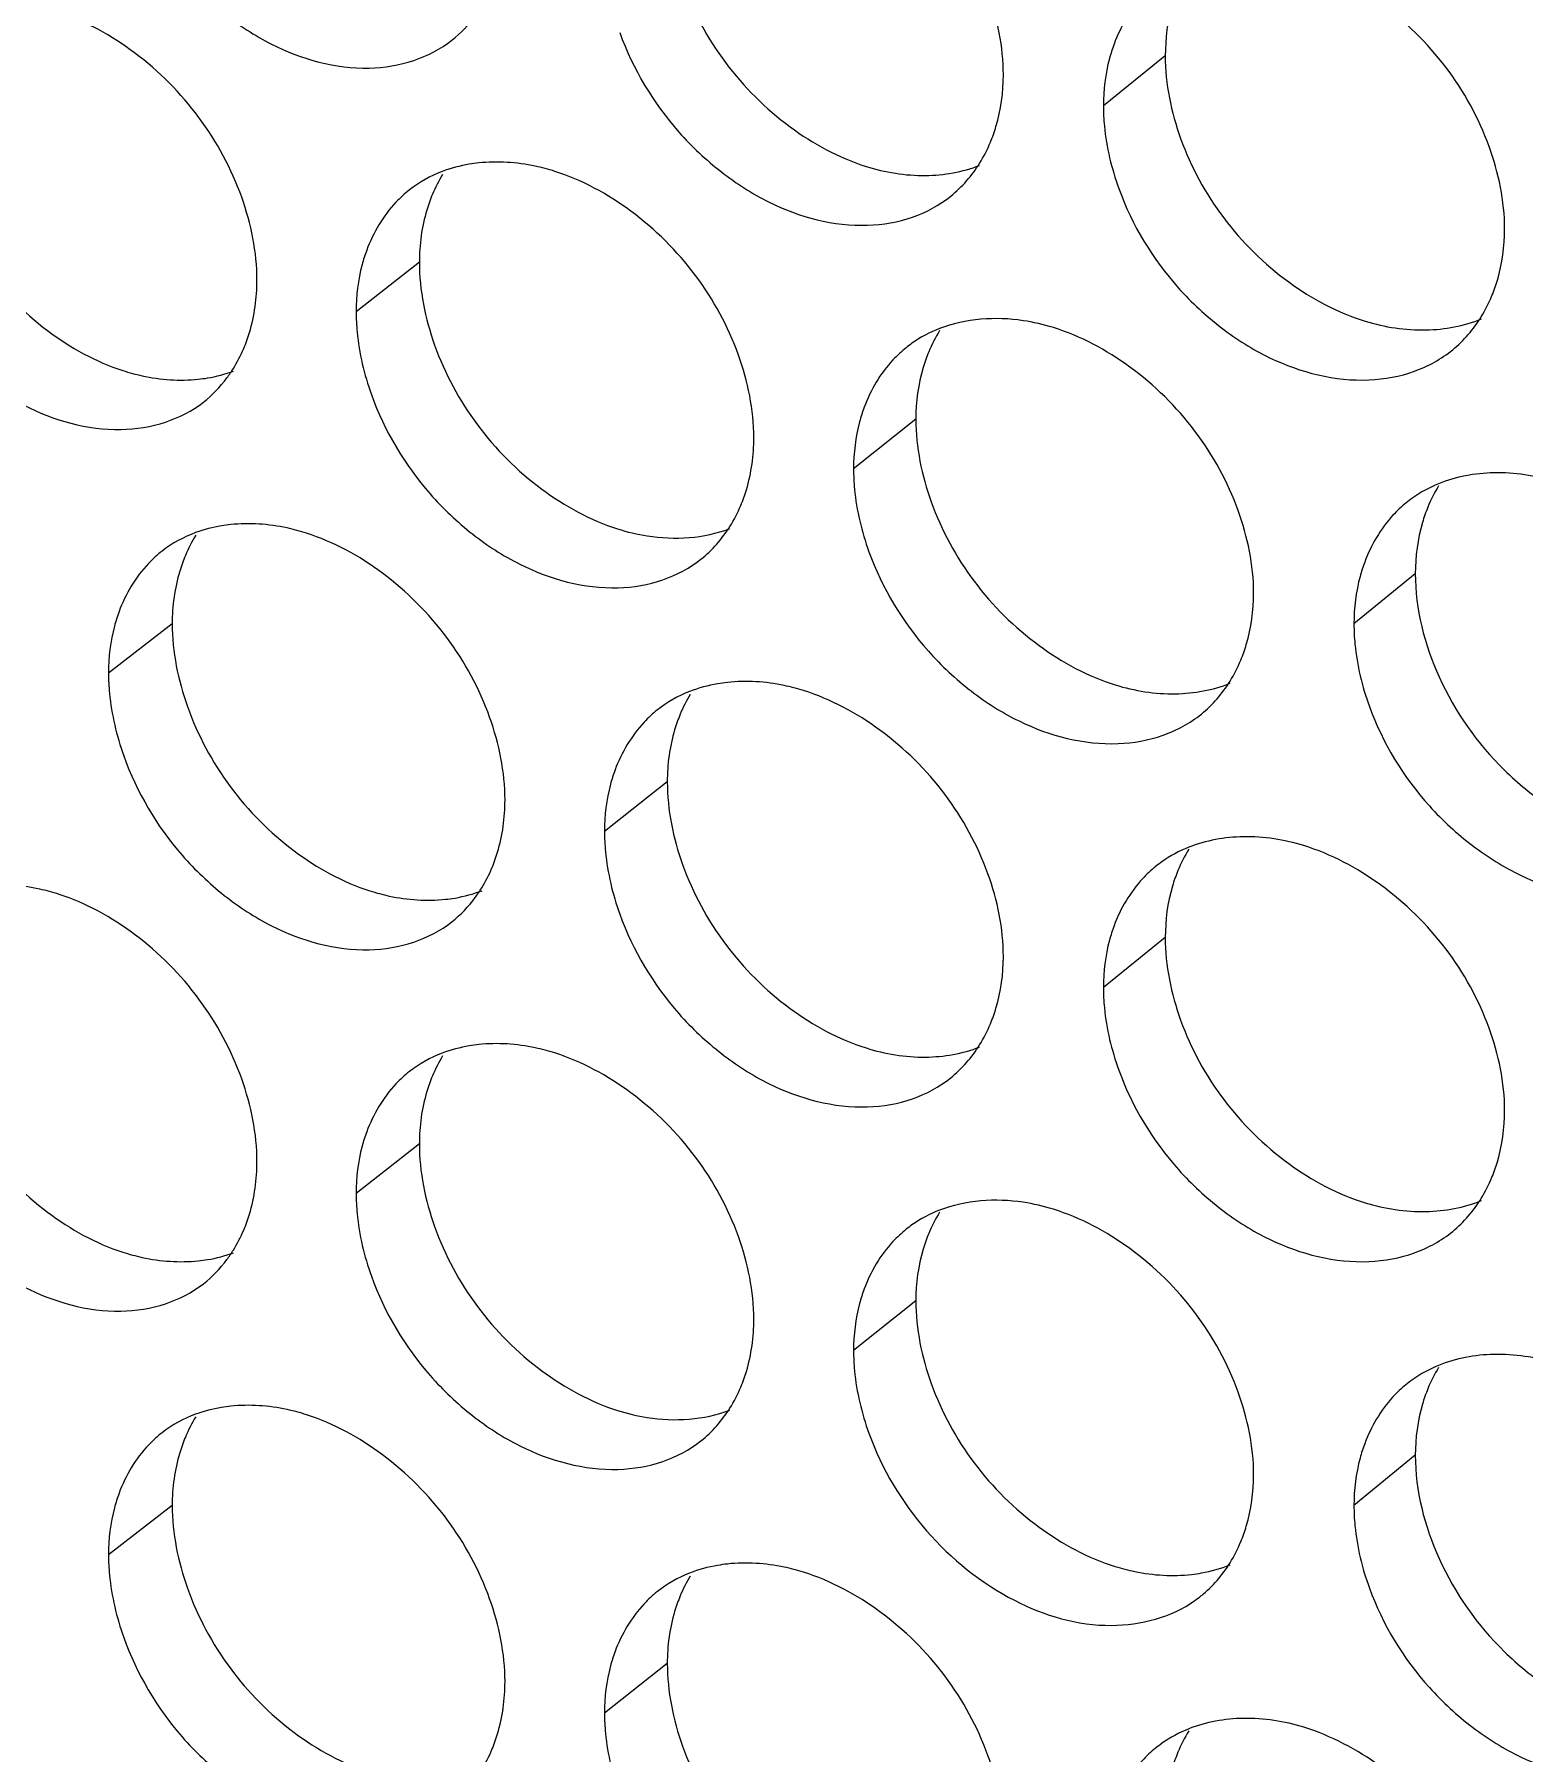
# Model space of a CAD drawing. Header units: millimetres. Extents: x 1177 to 4147, y 93 to 2194.
# Drawn here: x 2674.07 to 2687.39, y 687.97 to 703.32 of the extents above; entities that cross this region are included whole.
import ezdxf

# ---------------------------------------------------------------- set-up
doc = ezdxf.new("R2010")
doc.units = ezdxf.units.MM
doc.header["$LTSCALE"] = 0.1
doc.layers.get('0').update_dxf_attribs({"lineweight": 13})
doc.layers.add('标注', color=251, linetype='Continuous', lineweight=9)

# ---------------------------------------------------------------- blocks, each defined once
blk = doc.blocks.new('02')
for points, knots in [([(4627.348, 522.744), (4597.363, 531.299), (4553.55, 545.69), (4497.641, 568.487), (4458.71, 586.649), (4422.281, 606.068), (4388.51, 626.659), (4357.551, 648.334), (4338.416, 663.815), (4329.392, 671.722)], [0, 0, 0, 0, 0.278685, 0.411475, 0.539478, 0.662459, 0.780251, 0.892768, 1, 1, 1, 1]), ([(4626.906, 521.428), (4597.052, 529.945), (4553.424, 544.261), (4497.732, 566.923), (4458.929, 584.973), (4422.597, 604.269), (4388.892, 624.729), (4357.964, 646.263), (4338.829, 661.641), (4329.798, 669.496)], [0, 0, 0, 0, 0.278468, 0.411196, 0.539177, 0.662176, 0.780023, 0.892638, 1, 1, 1, 1]), ([(4628.518, 518.372), (4598.337, 526.935), (4554.235, 541.353), (4497.955, 564.22), (4458.766, 582.448), (4422.099, 601.945), (4388.114, 622.628), (4356.965, 644.402), (4337.717, 659.96), (4328.641, 667.907)], [0, 0, 0, 0, 0.278732, 0.411552, 0.539576, 0.662563, 0.780343, 0.892822, 1, 1, 1, 1]), ([(4328.202, 667.332), (4337.3, 659.316), (4356.601, 643.626), (4387.852, 621.677), (4421.956, 600.844), (4458.755, 581.215), (4498.091, 562.874), (4554.59, 539.876), (4598.873, 525.389), (4629.18, 516.79)], [0, 0, 0, 0, 0.107262, 0.219794, 0.337581, 0.460553, 0.588547, 0.721328, 1, 1, 1, 1])]:
    blk.add_open_spline(points, degree=3, knots=knots)
at = {"layer": '标注'}
for p, q in [((4603.666, 595.741), (4602.876, 595.103)), ((4594.147, 593.108), (4593.34, 592.476)), ((4600.483, 591.106), (4599.688, 590.47)), ((4606.857, 589.134), (4606.074, 588.494)), ((4590.993, 588.495), (4590.18, 587.865)), ((4590.993, 588.495), (4590.18, 587.865)), ((4597.311, 586.478), (4596.509, 585.844)), ((4597.311, 586.478), (4596.509, 585.844)), ((4603.666, 584.491), (4602.876, 583.853)), ((4603.666, 584.491), (4602.876, 583.853)), ((4594.147, 581.858), (4593.34, 581.226)), ((4600.483, 579.856), (4599.688, 579.22)), ((4606.857, 577.884), (4606.074, 577.244)), ((4590.993, 577.245), (4590.18, 576.615)), ((4597.311, 575.228), (4596.509, 574.594))]:
    blk.add_line(p, q, dxfattribs=at)
for centre, radius, start, end in [((4596.041, 593.253), 1.872, 148.5566, 157.3156), ((4606.084, 593.401), 1.893, 328.5006, 337.6837), ((4590.188, 592.733), 1.864, 328.2673, 337.1333), ((4601.328, 590.81), 1.548, 125.2788, 128.7064), ((4608.769, 589.267), 1.893, 148.546, 157.7608), ((4607.73, 588.821), 1.568, 125.3028, 129.2952), ((4592.88, 588.645), 1.864, 148.3086, 157.2163), ((4592.88, 588.645), 1.864, 148.3086, 157.2163), ((4602.887, 588.752), 1.886, 328.3391, 337.568), ((4599.211, 586.62), 1.879, 148.8077, 157.4184), ((4599.211, 586.62), 1.879, 148.8077, 157.4184), ((4593.347, 586.103), 1.872, 328.517, 337.2337), ((4593.347, 586.103), 1.872, 328.517, 337.2337), ((4604.524, 584.187), 1.558, 125.2904, 128.9998), ((4604.524, 584.187), 1.558, 125.2904, 128.9998), ((4596.041, 582.003), 1.872, 148.5566, 157.3156), ((4606.084, 582.151), 1.893, 328.5006, 337.6837), ((4606.084, 582.151), 1.893, 328.5006, 337.6837), ((4590.188, 581.483), 1.864, 328.2673, 337.1333), ((4601.328, 579.56), 1.548, 125.2788, 128.7064), ((4608.769, 578.017), 1.893, 148.546, 157.7608), ((4607.73, 577.571), 1.568, 125.3028, 129.2952), ((4592.88, 577.395), 1.864, 148.3086, 157.2163), ((4602.887, 577.502), 1.886, 328.3391, 337.568), ((4599.211, 575.37), 1.879, 148.8077, 157.4184), ((4603.144, 577.304), 1.559, 305.2916, 309.0538), ((4604.524, 572.937), 1.558, 125.2904, 128.9998), ((4593.347, 574.853), 1.872, 328.517, 337.2337)]:
    blk.add_arc(centre, radius, start, end, dxfattribs=at)
for points, knots in [([(4601.6, 595.499), (4601.6, 595.857), (4601.445, 596.601), (4600.896, 597.606), (4600.077, 598.416), (4599.4, 598.783), (4599.051, 598.892)], [0, 0, 0, 0, 0.239123, 0.496252, 0.755655, 1, 1, 1, 1]), ([(4590.375, 598.059), (4590.539, 597.597), (4590.926, 596.942), (4591.638, 596.268), (4592.403, 595.764), (4593.271, 595.522), (4594.075, 595.651), (4594.417, 595.829), (4594.561, 595.942)], [0, 0, 0, 0, 0.275578, 0.414386, 0.548399, 0.788745, 0.897079, 1, 1, 1, 1]), ([(4597.311, 597.728), (4597.311, 597.371), (4597.464, 596.627), (4598.01, 595.621), (4598.825, 594.808), (4599.5, 594.441), (4599.848, 594.332)], [0, 0, 0, 0, 0.239424, 0.496717, 0.755963, 1, 1, 1, 1]), ([(4607.997, 593.532), (4607.997, 593.89), (4607.841, 594.633), (4607.288, 595.636), (4606.463, 596.443), (4605.784, 596.806), (4605.433, 596.914)], [0, 0, 0, 0, 0.238849, 0.495686, 0.755117, 1, 1, 1, 1]), ([(4603.544, 596.648), (4603.484, 596.6), (4603.257, 596.387), (4603.094, 596.11), (4603.013, 595.891)], [0, 0, 0, 0, 0.245549, 1, 1, 1, 1]), ([(4603.828, 596.595), (4603.801, 596.531), (4603.704, 596.256), (4603.666, 595.962), (4603.666, 595.741)], [0, 0, 0, 0, 0.240852, 1, 1, 1, 1]), ([(4592.075, 592.881), (4592.075, 593.239), (4591.921, 593.983), (4591.378, 594.991), (4590.566, 595.807), (4589.896, 596.18), (4589.549, 596.292)], [0, 0, 0, 0, 0.239541, 0.497113, 0.75647, 1, 1, 1, 1]), ([(4594.561, 595.942), (4594.674, 596.031), (4594.81, 596.173), (4594.917, 596.333), (4594.943, 596.375)], [0, 0, 0, 0, 0.746051, 1, 1, 1, 1]), ([(4596.705, 596.039), (4596.871, 595.576), (4597.263, 594.921), (4597.982, 594.249), (4598.756, 593.748), (4599.633, 593.514), (4600.442, 593.652), (4600.784, 593.836), (4600.928, 593.952)], [0, 0, 0, 0, 0.27488, 0.413493, 0.547431, 0.788041, 0.896698, 1, 1, 1, 1]), ([(4603.013, 595.891), (4602.99, 595.83), (4602.909, 595.576), (4602.876, 595.306), (4602.876, 595.103)], [0, 0, 0, 0, 0.241473, 1, 1, 1, 1]), ([(4603.666, 595.741), (4603.666, 595.384), (4603.82, 594.64), (4604.369, 593.636), (4605.19, 592.827), (4605.868, 592.464), (4606.218, 592.357)], [0, 0, 0, 0, 0.23915, 0.496151, 0.755426, 1, 1, 1, 1]), ([(4601.435, 594.64), (4601.462, 594.705), (4601.56, 594.981), (4601.6, 595.277), (4601.6, 595.499)], [0, 0, 0, 0, 0.240755, 1, 1, 1, 1]), ([(4587.849, 595.14), (4587.849, 594.782), (4588.001, 594.037), (4588.541, 593.028), (4589.349, 592.21), (4590.018, 591.837), (4590.364, 591.726)], [0, 0, 0, 0, 0.239843, 0.497577, 0.756777, 1, 1, 1, 1]), ([(4602.876, 595.103), (4602.876, 595.017), (4602.895, 594.659), (4602.981, 594.305), (4603.073, 594.049)], [0, 0, 0, 0, 0.240509, 1, 1, 1, 1]), ([(4594.905, 594.375), (4594.864, 594.371), (4594.706, 594.349), (4594.55, 594.308), (4594.439, 594.266)], [0, 0, 0, 0, 0.255282, 1, 1, 1, 1]), ([(4595.875, 594.268), (4595.793, 594.294), (4595.477, 594.378), (4595.144, 594.401), (4594.905, 594.375)], [0, 0, 0, 0, 0.26212, 1, 1, 1, 1]), ([(4599.848, 594.332), (4600.092, 594.255), (4600.583, 594.174), (4601.078, 594.259), (4601.296, 594.344)], [0, 0, 0, 0, 0.521681, 1, 1, 1, 1]), ([(4598.415, 590.869), (4598.415, 591.227), (4598.261, 591.971), (4597.714, 592.977), (4596.897, 593.789), (4596.223, 594.158), (4595.875, 594.268)], [0, 0, 0, 0, 0.239261, 0.496538, 0.755925, 1, 1, 1, 1]), ([(4594.02, 594.031), (4593.959, 593.983), (4593.724, 593.768), (4593.557, 593.486), (4593.475, 593.261)], [0, 0, 0, 0, 0.245125, 1, 1, 1, 1]), ([(4594.314, 593.975), (4594.286, 593.91), (4594.187, 593.631), (4594.147, 593.333), (4594.147, 593.108)], [0, 0, 0, 0, 0.240343, 1, 1, 1, 1]), ([(4603.073, 594.049), (4603.241, 593.585), (4603.638, 592.929), (4604.364, 592.259), (4605.147, 591.763), (4606.032, 591.537), (4606.846, 591.685), (4607.19, 591.873), (4607.334, 591.992)], [0, 0, 0, 0, 0.274191, 0.412612, 0.546477, 0.787348, 0.896324, 1, 1, 1, 1]), ([(4587.224, 593.455), (4587.388, 592.993), (4587.772, 592.339), (4588.48, 591.663), (4589.24, 591.158), (4590.104, 590.912), (4590.906, 591.036), (4591.247, 591.211), (4591.391, 591.323)], [0, 0, 0, 0, 0.27593, 0.414836, 0.548888, 0.789102, 0.897272, 1, 1, 1, 1]), ([(4607.835, 592.682), (4607.862, 592.747), (4607.958, 593.02), (4607.997, 593.313), (4607.997, 593.532)], [0, 0, 0, 0, 0.241091, 1, 1, 1, 1]), ([(4593.475, 593.261), (4593.452, 593.201), (4593.372, 592.947), (4593.34, 592.678), (4593.34, 592.476)], [0, 0, 0, 0, 0.241152, 1, 1, 1, 1]), ([(4594.147, 593.108), (4594.147, 592.75), (4594.3, 592.006), (4594.844, 590.999), (4595.657, 590.185), (4596.33, 589.816), (4596.677, 589.706)], [0, 0, 0, 0, 0.239562, 0.497002, 0.756233, 1, 1, 1, 1]), ([(4591.906, 592.009), (4591.934, 592.075), (4592.034, 592.355), (4592.075, 592.655), (4592.075, 592.881)], [0, 0, 0, 0, 0.240243, 1, 1, 1, 1]), ([(4593.34, 592.476), (4593.34, 592.39), (4593.358, 592.031), (4593.443, 591.677), (4593.535, 591.42)], [0, 0, 0, 0, 0.240369, 1, 1, 1, 1]), ([(4602.238, 592.274), (4602.112, 592.313), (4601.637, 592.425), (4601.12, 592.391), (4600.786, 592.262)], [0, 0, 0, 0, 0.268741, 1, 1, 1, 1]), ([(4606.218, 592.357), (4606.468, 592.28), (4606.972, 592.201), (4607.478, 592.295), (4607.7, 592.385)], [0, 0, 0, 0, 0.521668, 1, 1, 1, 1]), ([(4604.794, 588.887), (4604.794, 589.245), (4604.638, 589.988), (4604.087, 590.992), (4603.265, 591.801), (4602.587, 592.166), (4602.238, 592.274)], [0, 0, 0, 0, 0.238985, 0.495968, 0.755385, 1, 1, 1, 1]), ([(4600.36, 592.018), (4600.3, 591.97), (4600.07, 591.757), (4599.906, 591.478), (4599.824, 591.257)], [0, 0, 0, 0, 0.245411, 1, 1, 1, 1]), ([(4600.647, 591.965), (4600.62, 591.9), (4600.523, 591.624), (4600.483, 591.328), (4600.483, 591.106)], [0, 0, 0, 0, 0.240684, 1, 1, 1, 1]), ([(4590.364, 591.726), (4590.444, 591.7), (4590.757, 591.615), (4591.088, 591.591), (4591.326, 591.616)], [0, 0, 0, 0, 0.262169, 1, 1, 1, 1]), ([(4591.326, 591.616), (4591.365, 591.62), (4591.518, 591.64), (4591.669, 591.679), (4591.777, 591.719)], [0, 0, 0, 0, 0.255066, 1, 1, 1, 1]), ([(4591.391, 591.323), (4591.504, 591.411), (4591.64, 591.552), (4591.748, 591.711), (4591.774, 591.753)], [0, 0, 0, 0, 0.746016, 1, 1, 1, 1]), ([(4593.535, 591.42), (4593.701, 590.958), (4594.09, 590.303), (4594.805, 589.629), (4595.574, 589.128), (4596.447, 588.889), (4597.254, 589.023), (4597.596, 589.203), (4597.74, 589.318)], [0, 0, 0, 0, 0.275228, 0.413938, 0.547913, 0.788391, 0.896887, 1, 1, 1, 1]), ([(4599.824, 591.257), (4599.801, 591.196), (4599.721, 590.942), (4599.688, 590.673), (4599.688, 590.47)], [0, 0, 0, 0, 0.241366, 1, 1, 1, 1]), ([(4600.483, 591.106), (4600.483, 590.748), (4600.637, 590.005), (4601.185, 589), (4602.003, 588.189), (4602.68, 587.824), (4603.028, 587.715)], [0, 0, 0, 0, 0.239286, 0.496433, 0.755694, 1, 1, 1, 1]), ([(4598.249, 590.005), (4598.277, 590.071), (4598.376, 590.348), (4598.415, 590.646), (4598.415, 590.869)], [0, 0, 0, 0, 0.240585, 1, 1, 1, 1]), ([(4599.688, 590.47), (4599.688, 590.384), (4599.706, 590.025), (4599.792, 589.672), (4599.884, 589.415)], [0, 0, 0, 0, 0.240462, 1, 1, 1, 1]), ([(4608.638, 590.31), (4608.387, 590.386), (4607.882, 590.465), (4607.376, 590.372), (4607.153, 590.281)], [0, 0, 0, 0, 0.521913, 1, 1, 1, 1]), ([(4606.737, 590.035), (4606.678, 589.987), (4606.453, 589.775), (4606.292, 589.5), (4606.211, 589.282)], [0, 0, 0, 0, 0.245684, 1, 1, 1, 1]), ([(4607.018, 589.983), (4606.991, 589.919), (4606.896, 589.646), (4606.857, 589.353), (4606.857, 589.134)], [0, 0, 0, 0, 0.24102, 1, 1, 1, 1]), ([(4591.74, 589.76), (4591.701, 589.756), (4591.549, 589.736), (4591.398, 589.697), (4591.291, 589.658)], [0, 0, 0, 0, 0.255136, 1, 1, 1, 1]), ([(4591.74, 589.76), (4591.701, 589.756), (4591.549, 589.736), (4591.398, 589.697), (4591.291, 589.658)], [0, 0, 0, 0, 0.255136, 1, 1, 1, 1]), ([(4592.707, 589.651), (4592.626, 589.677), (4592.311, 589.762), (4591.979, 589.786), (4591.74, 589.76)], [0, 0, 0, 0, 0.262243, 1, 1, 1, 1]), ([(4592.707, 589.651), (4592.626, 589.677), (4592.311, 589.762), (4591.979, 589.786), (4591.74, 589.76)], [0, 0, 0, 0, 0.262243, 1, 1, 1, 1]), ([(4596.677, 589.706), (4596.801, 589.667), (4597.269, 589.554), (4597.779, 589.584), (4598.108, 589.709)], [0, 0, 0, 0, 0.268595, 1, 1, 1, 1]), ([(4595.24, 586.246), (4595.24, 586.604), (4595.086, 587.348), (4594.541, 588.355), (4593.727, 589.17), (4593.054, 589.54), (4592.707, 589.651)], [0, 0, 0, 0, 0.239401, 0.496825, 0.756197, 1, 1, 1, 1]), ([(4595.24, 586.246), (4595.24, 586.604), (4595.086, 587.348), (4594.541, 588.355), (4593.727, 589.17), (4593.054, 589.54), (4592.707, 589.651)], [0, 0, 0, 0, 0.239401, 0.496825, 0.756197, 1, 1, 1, 1]), ([(4590.864, 589.423), (4590.802, 589.375), (4590.565, 589.16), (4590.397, 588.875), (4590.314, 588.65)], [0, 0, 0, 0, 0.244977, 1, 1, 1, 1]), ([(4590.864, 589.423), (4590.802, 589.375), (4590.565, 589.16), (4590.397, 588.875), (4590.314, 588.65)], [0, 0, 0, 0, 0.244977, 1, 1, 1, 1]), ([(4591.161, 589.367), (4591.134, 589.301), (4591.033, 589.021), (4590.993, 588.721), (4590.993, 588.495)], [0, 0, 0, 0, 0.240171, 1, 1, 1, 1]), ([(4591.161, 589.367), (4591.134, 589.301), (4591.033, 589.021), (4590.993, 588.721), (4590.993, 588.495)], [0, 0, 0, 0, 0.240171, 1, 1, 1, 1]), ([(4599.884, 589.415), (4600.052, 588.952), (4600.446, 588.296), (4601.169, 587.625), (4601.947, 587.127), (4602.828, 586.897), (4603.639, 587.04), (4603.982, 587.226), (4604.127, 587.343)], [0, 0, 0, 0, 0.274535, 0.413051, 0.546952, 0.787693, 0.89651, 1, 1, 1, 1]), ([(4606.211, 589.282), (4606.188, 589.222), (4606.107, 588.967), (4606.074, 588.697), (4606.074, 588.494)], [0, 0, 0, 0, 0.24158, 1, 1, 1, 1]), ([(4606.857, 589.134), (4606.857, 588.683), (4607.098, 587.747), (4607.789, 586.766), (4608.535, 586.16), (4609.314, 585.731), (4609.984, 585.611), (4610.396, 585.659)], [0, 0, 0, 0, 0.247494, 0.513042, 0.645309, 0.772218, 1, 1, 1, 1]), ([(4604.631, 588.032), (4604.657, 588.097), (4604.754, 588.372), (4604.794, 588.666), (4604.794, 588.887)], [0, 0, 0, 0, 0.240924, 1, 1, 1, 1]), ([(4590.314, 588.65), (4590.292, 588.589), (4590.212, 588.335), (4590.18, 588.067), (4590.18, 587.865)], [0, 0, 0, 0, 0.241046, 1, 1, 1, 1]), ([(4590.314, 588.65), (4590.292, 588.589), (4590.212, 588.335), (4590.18, 588.067), (4590.18, 587.865)], [0, 0, 0, 0, 0.241046, 1, 1, 1, 1]), ([(4590.993, 588.495), (4590.993, 588.137), (4591.146, 587.393), (4591.688, 586.385), (4592.498, 585.569), (4593.169, 585.198), (4593.516, 585.087)], [0, 0, 0, 0, 0.239702, 0.497289, 0.756504, 1, 1, 1, 1]), ([(4590.993, 588.495), (4590.993, 588.137), (4591.146, 587.393), (4591.688, 586.385), (4592.498, 585.569), (4593.169, 585.198), (4593.516, 585.087)], [0, 0, 0, 0, 0.239702, 0.497289, 0.756504, 1, 1, 1, 1]), ([(4606.074, 588.494), (4606.074, 588.408), (4606.092, 588.049), (4606.178, 587.696), (4606.271, 587.44)], [0, 0, 0, 0, 0.240557, 1, 1, 1, 1]), ([(4590.18, 587.865), (4590.18, 587.779), (4590.198, 587.42), (4590.283, 587.066), (4590.375, 586.809)], [0, 0, 0, 0, 0.240323, 1, 1, 1, 1]), ([(4590.18, 587.865), (4590.18, 587.779), (4590.198, 587.42), (4590.283, 587.066), (4590.375, 586.809)], [0, 0, 0, 0, 0.240323, 1, 1, 1, 1]), ([(4598.079, 587.747), (4598.037, 587.742), (4597.873, 587.719), (4597.711, 587.676), (4597.596, 587.631)], [0, 0, 0, 0, 0.255428, 1, 1, 1, 1]), ([(4598.079, 587.747), (4598.037, 587.742), (4597.873, 587.719), (4597.711, 587.676), (4597.596, 587.631)], [0, 0, 0, 0, 0.255428, 1, 1, 1, 1]), ([(4599.051, 587.642), (4598.97, 587.668), (4598.653, 587.751), (4598.319, 587.773), (4598.079, 587.747)], [0, 0, 0, 0, 0.261997, 1, 1, 1, 1]), ([(4599.051, 587.642), (4598.97, 587.668), (4598.653, 587.751), (4598.319, 587.773), (4598.079, 587.747)], [0, 0, 0, 0, 0.261997, 1, 1, 1, 1]), ([(4603.028, 587.715), (4603.275, 587.639), (4603.773, 587.559), (4604.273, 587.648), (4604.493, 587.736)], [0, 0, 0, 0, 0.521675, 1, 1, 1, 1]), ([(4601.6, 584.249), (4601.6, 584.607), (4601.445, 585.351), (4600.896, 586.356), (4600.077, 587.166), (4599.4, 587.533), (4599.051, 587.642)], [0, 0, 0, 0, 0.239123, 0.496252, 0.755655, 1, 1, 1, 1]), ([(4601.6, 584.249), (4601.6, 584.607), (4601.445, 585.351), (4600.896, 586.356), (4600.077, 587.166), (4599.4, 587.533), (4599.051, 587.642)], [0, 0, 0, 0, 0.239123, 0.496252, 0.755655, 1, 1, 1, 1]), ([(4597.185, 587.396), (4597.125, 587.348), (4596.893, 587.134), (4596.727, 586.853), (4596.644, 586.63)], [0, 0, 0, 0, 0.245269, 1, 1, 1, 1]), ([(4597.185, 587.396), (4597.125, 587.348), (4596.893, 587.134), (4596.727, 586.853), (4596.644, 586.63)], [0, 0, 0, 0, 0.245269, 1, 1, 1, 1]), ([(4597.476, 587.341), (4597.449, 587.276), (4597.35, 586.999), (4597.311, 586.702), (4597.311, 586.478)], [0, 0, 0, 0, 0.240514, 1, 1, 1, 1]), ([(4597.476, 587.341), (4597.449, 587.276), (4597.35, 586.999), (4597.311, 586.702), (4597.311, 586.478)], [0, 0, 0, 0, 0.240514, 1, 1, 1, 1]), ([(4606.271, 587.44), (4606.44, 586.975), (4606.839, 586.319), (4607.569, 585.651), (4608.356, 585.156), (4609.246, 584.934), (4610.062, 585.087), (4610.406, 585.279), (4610.551, 585.398)], [0, 0, 0, 0, 0.27385, 0.412176, 0.546005, 0.787007, 0.896139, 1, 1, 1, 1]), ([(4590.375, 586.809), (4590.539, 586.347), (4590.926, 585.692), (4591.638, 585.018), (4592.403, 584.514), (4593.271, 584.272), (4594.075, 584.401), (4594.417, 584.579), (4594.561, 584.692)], [0, 0, 0, 0, 0.275578, 0.414386, 0.548399, 0.788745, 0.897079, 1, 1, 1, 1]), ([(4590.375, 586.809), (4590.539, 586.347), (4590.926, 585.692), (4591.638, 585.018), (4592.403, 584.514), (4593.271, 584.272), (4594.075, 584.401), (4594.417, 584.579), (4594.561, 584.692)], [0, 0, 0, 0, 0.275578, 0.414386, 0.548399, 0.788745, 0.897079, 1, 1, 1, 1]), ([(4596.644, 586.63), (4596.622, 586.57), (4596.542, 586.316), (4596.509, 586.047), (4596.509, 585.844)], [0, 0, 0, 0, 0.241259, 1, 1, 1, 1]), ([(4596.644, 586.63), (4596.622, 586.57), (4596.542, 586.316), (4596.509, 586.047), (4596.509, 585.844)], [0, 0, 0, 0, 0.241259, 1, 1, 1, 1]), ([(4597.311, 586.478), (4597.311, 586.121), (4597.464, 585.377), (4598.01, 584.371), (4598.825, 583.558), (4599.5, 583.191), (4599.848, 583.082)], [0, 0, 0, 0, 0.239424, 0.496717, 0.755963, 1, 1, 1, 1]), ([(4597.311, 586.478), (4597.311, 586.121), (4597.464, 585.377), (4598.01, 584.371), (4598.825, 583.558), (4599.5, 583.191), (4599.848, 583.082)], [0, 0, 0, 0, 0.239424, 0.496717, 0.755963, 1, 1, 1, 1]), ([(4595.073, 585.378), (4595.1, 585.444), (4595.2, 585.723), (4595.24, 586.022), (4595.24, 586.246)], [0, 0, 0, 0, 0.240415, 1, 1, 1, 1]), ([(4595.073, 585.378), (4595.1, 585.444), (4595.2, 585.723), (4595.24, 586.022), (4595.24, 586.246)], [0, 0, 0, 0, 0.240415, 1, 1, 1, 1]), ([(4596.509, 585.844), (4596.509, 585.758), (4596.528, 585.399), (4596.613, 585.045), (4596.705, 584.789)], [0, 0, 0, 0, 0.240415, 1, 1, 1, 1]), ([(4596.509, 585.844), (4596.509, 585.758), (4596.528, 585.399), (4596.613, 585.045), (4596.705, 584.789)], [0, 0, 0, 0, 0.240415, 1, 1, 1, 1]), ([(4605.433, 585.664), (4605.186, 585.74), (4604.687, 585.819), (4604.186, 585.731), (4603.965, 585.643)], [0, 0, 0, 0, 0.521918, 1, 1, 1, 1]), ([(4605.433, 585.664), (4605.186, 585.74), (4604.687, 585.819), (4604.186, 585.731), (4603.965, 585.643)], [0, 0, 0, 0, 0.521918, 1, 1, 1, 1]), ([(4607.997, 582.282), (4607.997, 582.64), (4607.841, 583.383), (4607.288, 584.386), (4606.463, 585.193), (4605.784, 585.556), (4605.433, 585.664)], [0, 0, 0, 0, 0.238849, 0.495686, 0.755117, 1, 1, 1, 1]), ([(4607.997, 582.282), (4607.997, 582.64), (4607.841, 583.383), (4607.288, 584.386), (4606.463, 585.193), (4605.784, 585.556), (4605.433, 585.664)], [0, 0, 0, 0, 0.238849, 0.495686, 0.755117, 1, 1, 1, 1]), ([(4603.544, 585.398), (4603.484, 585.35), (4603.257, 585.137), (4603.094, 584.86), (4603.013, 584.641)], [0, 0, 0, 0, 0.245549, 1, 1, 1, 1]), ([(4603.544, 585.398), (4603.484, 585.35), (4603.257, 585.137), (4603.094, 584.86), (4603.013, 584.641)], [0, 0, 0, 0, 0.245549, 1, 1, 1, 1]), ([(4603.828, 585.345), (4603.801, 585.281), (4603.704, 585.006), (4603.666, 584.712), (4603.666, 584.491)], [0, 0, 0, 0, 0.240852, 1, 1, 1, 1]), ([(4603.828, 585.345), (4603.801, 585.281), (4603.704, 585.006), (4603.666, 584.712), (4603.666, 584.491)], [0, 0, 0, 0, 0.240852, 1, 1, 1, 1]), ([(4589.549, 585.042), (4589.468, 585.068), (4589.155, 585.153), (4588.824, 585.178), (4588.585, 585.153)], [0, 0, 0, 0, 0.262368, 1, 1, 1, 1]), ([(4594.561, 584.692), (4594.674, 584.781), (4594.81, 584.923), (4594.917, 585.083), (4594.943, 585.125)], [0, 0, 0, 0, 0.746051, 1, 1, 1, 1]), ([(4594.561, 584.692), (4594.674, 584.781), (4594.81, 584.923), (4594.917, 585.083), (4594.943, 585.125)], [0, 0, 0, 0, 0.746051, 1, 1, 1, 1]), ([(4592.075, 581.631), (4592.075, 581.989), (4591.921, 582.733), (4591.378, 583.741), (4590.566, 584.557), (4589.896, 584.93), (4589.549, 585.042)], [0, 0, 0, 0, 0.239541, 0.497113, 0.75647, 1, 1, 1, 1]), ([(4593.516, 585.087), (4593.597, 585.061), (4593.911, 584.977), (4594.242, 584.954), (4594.481, 584.979)], [0, 0, 0, 0, 0.262046, 1, 1, 1, 1]), ([(4593.516, 585.087), (4593.597, 585.061), (4593.911, 584.977), (4594.242, 584.954), (4594.481, 584.979)], [0, 0, 0, 0, 0.262046, 1, 1, 1, 1]), ([(4594.481, 584.979), (4594.521, 584.983), (4594.68, 585.005), (4594.837, 585.047), (4594.948, 585.089)], [0, 0, 0, 0, 0.25521, 1, 1, 1, 1]), ([(4594.481, 584.979), (4594.521, 584.983), (4594.68, 585.005), (4594.837, 585.047), (4594.948, 585.089)], [0, 0, 0, 0, 0.25521, 1, 1, 1, 1]), ([(4596.705, 584.789), (4596.871, 584.326), (4597.263, 583.671), (4597.982, 582.999), (4598.756, 582.498), (4599.633, 582.264), (4600.442, 582.402), (4600.784, 582.586), (4600.928, 582.702)], [0, 0, 0, 0, 0.27488, 0.413493, 0.547431, 0.788041, 0.896698, 1, 1, 1, 1]), ([(4596.705, 584.789), (4596.871, 584.326), (4597.263, 583.671), (4597.982, 582.999), (4598.756, 582.498), (4599.633, 582.264), (4600.442, 582.402), (4600.784, 582.586), (4600.928, 582.702)], [0, 0, 0, 0, 0.27488, 0.413493, 0.547431, 0.788041, 0.896698, 1, 1, 1, 1]), ([(4603.013, 584.641), (4602.99, 584.58), (4602.909, 584.326), (4602.876, 584.056), (4602.876, 583.853)], [0, 0, 0, 0, 0.241473, 1, 1, 1, 1]), ([(4603.013, 584.641), (4602.99, 584.58), (4602.909, 584.326), (4602.876, 584.056), (4602.876, 583.853)], [0, 0, 0, 0, 0.241473, 1, 1, 1, 1]), ([(4603.666, 584.491), (4603.666, 584.134), (4603.82, 583.39), (4604.369, 582.386), (4605.19, 581.577), (4605.868, 581.214), (4606.218, 581.107)], [0, 0, 0, 0, 0.23915, 0.496151, 0.755426, 1, 1, 1, 1]), ([(4603.666, 584.491), (4603.666, 584.134), (4603.82, 583.39), (4604.369, 582.386), (4605.19, 581.577), (4605.868, 581.214), (4606.218, 581.107)], [0, 0, 0, 0, 0.23915, 0.496151, 0.755426, 1, 1, 1, 1]), ([(4601.435, 583.39), (4601.462, 583.455), (4601.56, 583.731), (4601.6, 584.027), (4601.6, 584.249)], [0, 0, 0, 0, 0.240755, 1, 1, 1, 1]), ([(4601.435, 583.39), (4601.462, 583.455), (4601.56, 583.731), (4601.6, 584.027), (4601.6, 584.249)], [0, 0, 0, 0, 0.240755, 1, 1, 1, 1]), ([(4587.849, 583.89), (4587.849, 583.532), (4588.001, 582.787), (4588.541, 581.778), (4589.349, 580.96), (4590.018, 580.587), (4590.364, 580.476)], [0, 0, 0, 0, 0.239843, 0.497577, 0.756777, 1, 1, 1, 1]), ([(4602.876, 583.853), (4602.876, 583.767), (4602.895, 583.409), (4602.981, 583.055), (4603.073, 582.799)], [0, 0, 0, 0, 0.240509, 1, 1, 1, 1]), ([(4602.876, 583.853), (4602.876, 583.767), (4602.895, 583.409), (4602.981, 583.055), (4603.073, 582.799)], [0, 0, 0, 0, 0.240509, 1, 1, 1, 1]), ([(4594.905, 583.125), (4594.864, 583.121), (4594.706, 583.099), (4594.55, 583.058), (4594.439, 583.016)], [0, 0, 0, 0, 0.255282, 1, 1, 1, 1]), ([(4595.875, 583.018), (4595.793, 583.044), (4595.477, 583.128), (4595.144, 583.151), (4594.905, 583.125)], [0, 0, 0, 0, 0.26212, 1, 1, 1, 1]), ([(4598.415, 579.619), (4598.415, 579.977), (4598.261, 580.721), (4597.714, 581.727), (4596.897, 582.539), (4596.223, 582.908), (4595.875, 583.018)], [0, 0, 0, 0, 0.239261, 0.496538, 0.755925, 1, 1, 1, 1]), ([(4599.848, 583.082), (4600.092, 583.005), (4600.583, 582.924), (4601.078, 583.009), (4601.296, 583.094)], [0, 0, 0, 0, 0.521681, 1, 1, 1, 1]), ([(4599.848, 583.082), (4600.092, 583.005), (4600.583, 582.924), (4601.078, 583.009), (4601.296, 583.094)], [0, 0, 0, 0, 0.521681, 1, 1, 1, 1]), ([(4594.02, 582.781), (4593.959, 582.733), (4593.724, 582.518), (4593.557, 582.236), (4593.475, 582.011)], [0, 0, 0, 0, 0.245125, 1, 1, 1, 1]), ([(4594.314, 582.725), (4594.286, 582.66), (4594.187, 582.381), (4594.147, 582.083), (4594.147, 581.858)], [0, 0, 0, 0, 0.240343, 1, 1, 1, 1]), ([(4603.073, 582.799), (4603.241, 582.335), (4603.638, 581.679), (4604.364, 581.009), (4605.147, 580.513), (4606.032, 580.287), (4606.846, 580.435), (4607.19, 580.623), (4607.334, 580.742)], [0, 0, 0, 0, 0.274191, 0.412612, 0.546477, 0.787348, 0.896324, 1, 1, 1, 1]), ([(4603.073, 582.799), (4603.241, 582.335), (4603.638, 581.679), (4604.364, 581.009), (4605.147, 580.513), (4606.032, 580.287), (4606.846, 580.435), (4607.19, 580.623), (4607.334, 580.742)], [0, 0, 0, 0, 0.274191, 0.412612, 0.546477, 0.787348, 0.896324, 1, 1, 1, 1]), ([(4607.835, 581.432), (4607.862, 581.497), (4607.958, 581.77), (4607.997, 582.063), (4607.997, 582.282)], [0, 0, 0, 0, 0.241091, 1, 1, 1, 1]), ([(4607.835, 581.432), (4607.862, 581.497), (4607.958, 581.77), (4607.997, 582.063), (4607.997, 582.282)], [0, 0, 0, 0, 0.241091, 1, 1, 1, 1]), ([(4587.224, 582.205), (4587.388, 581.743), (4587.772, 581.089), (4588.48, 580.413), (4589.24, 579.908), (4590.104, 579.662), (4590.906, 579.786), (4591.247, 579.961), (4591.391, 580.073)], [0, 0, 0, 0, 0.27593, 0.414836, 0.548888, 0.789102, 0.897272, 1, 1, 1, 1]), ([(4593.475, 582.011), (4593.452, 581.951), (4593.372, 581.697), (4593.34, 581.428), (4593.34, 581.226)], [0, 0, 0, 0, 0.241152, 1, 1, 1, 1]), ([(4594.147, 581.858), (4594.147, 581.5), (4594.3, 580.756), (4594.844, 579.749), (4595.657, 578.935), (4596.33, 578.566), (4596.677, 578.456)], [0, 0, 0, 0, 0.239562, 0.497002, 0.756233, 1, 1, 1, 1]), ([(4591.906, 580.759), (4591.934, 580.825), (4592.034, 581.105), (4592.075, 581.405), (4592.075, 581.631)], [0, 0, 0, 0, 0.240243, 1, 1, 1, 1]), ([(4593.34, 581.226), (4593.34, 581.14), (4593.358, 580.781), (4593.443, 580.427), (4593.535, 580.17)], [0, 0, 0, 0, 0.240369, 1, 1, 1, 1]), ([(4602.238, 581.024), (4602.112, 581.063), (4601.637, 581.175), (4601.12, 581.141), (4600.786, 581.012)], [0, 0, 0, 0, 0.268741, 1, 1, 1, 1]), ([(4604.794, 577.637), (4604.794, 577.995), (4604.638, 578.738), (4604.087, 579.742), (4603.265, 580.551), (4602.587, 580.916), (4602.238, 581.024)], [0, 0, 0, 0, 0.238985, 0.495968, 0.755385, 1, 1, 1, 1]), ([(4606.218, 581.107), (4606.468, 581.03), (4606.972, 580.951), (4607.478, 581.045), (4607.7, 581.135)], [0, 0, 0, 0, 0.521668, 1, 1, 1, 1]), ([(4606.218, 581.107), (4606.468, 581.03), (4606.972, 580.951), (4607.478, 581.045), (4607.7, 581.135)], [0, 0, 0, 0, 0.521668, 1, 1, 1, 1]), ([(4600.36, 580.768), (4600.3, 580.72), (4600.07, 580.507), (4599.906, 580.228), (4599.824, 580.007)], [0, 0, 0, 0, 0.245411, 1, 1, 1, 1]), ([(4600.647, 580.715), (4600.62, 580.65), (4600.523, 580.374), (4600.483, 580.078), (4600.483, 579.856)], [0, 0, 0, 0, 0.240684, 1, 1, 1, 1]), ([(4591.391, 580.073), (4591.504, 580.161), (4591.64, 580.302), (4591.748, 580.461), (4591.774, 580.503)], [0, 0, 0, 0, 0.746016, 1, 1, 1, 1]), ([(4590.364, 580.476), (4590.444, 580.45), (4590.757, 580.365), (4591.088, 580.341), (4591.326, 580.366)], [0, 0, 0, 0, 0.262169, 1, 1, 1, 1]), ([(4591.326, 580.366), (4591.365, 580.37), (4591.518, 580.39), (4591.669, 580.429), (4591.777, 580.469)], [0, 0, 0, 0, 0.255066, 1, 1, 1, 1]), ([(4593.535, 580.17), (4593.701, 579.708), (4594.09, 579.053), (4594.805, 578.379), (4595.574, 577.878), (4596.447, 577.639), (4597.254, 577.773), (4597.596, 577.953), (4597.74, 578.068)], [0, 0, 0, 0, 0.275228, 0.413938, 0.547913, 0.788391, 0.896887, 1, 1, 1, 1]), ([(4599.824, 580.007), (4599.801, 579.946), (4599.721, 579.692), (4599.688, 579.423), (4599.688, 579.22)], [0, 0, 0, 0, 0.241366, 1, 1, 1, 1]), ([(4600.483, 579.856), (4600.483, 579.498), (4600.637, 578.755), (4601.185, 577.75), (4602.003, 576.939), (4602.68, 576.574), (4603.028, 576.465)], [0, 0, 0, 0, 0.239286, 0.496433, 0.755694, 1, 1, 1, 1]), ([(4598.249, 578.755), (4598.277, 578.821), (4598.376, 579.098), (4598.415, 579.396), (4598.415, 579.619)], [0, 0, 0, 0, 0.240585, 1, 1, 1, 1]), ([(4599.688, 579.22), (4599.688, 579.134), (4599.706, 578.775), (4599.792, 578.422), (4599.884, 578.165)], [0, 0, 0, 0, 0.240462, 1, 1, 1, 1]), ([(4608.638, 579.06), (4608.387, 579.136), (4607.882, 579.215), (4607.376, 579.122), (4607.153, 579.031)], [0, 0, 0, 0, 0.521913, 1, 1, 1, 1]), ([(4606.737, 578.785), (4606.678, 578.737), (4606.453, 578.525), (4606.292, 578.25), (4606.211, 578.032)], [0, 0, 0, 0, 0.245684, 1, 1, 1, 1]), ([(4592.707, 578.401), (4592.626, 578.427), (4592.311, 578.512), (4591.979, 578.536), (4591.74, 578.51)], [0, 0, 0, 0, 0.262243, 1, 1, 1, 1]), ([(4607.018, 578.733), (4606.991, 578.669), (4606.896, 578.396), (4606.857, 578.103), (4606.857, 577.884)], [0, 0, 0, 0, 0.24102, 1, 1, 1, 1]), ([(4591.74, 578.51), (4591.701, 578.506), (4591.549, 578.486), (4591.398, 578.447), (4591.291, 578.408)], [0, 0, 0, 0, 0.255136, 1, 1, 1, 1]), ([(4595.24, 574.996), (4595.24, 575.354), (4595.086, 576.098), (4594.541, 577.105), (4593.727, 577.92), (4593.054, 578.29), (4592.707, 578.401)], [0, 0, 0, 0, 0.239401, 0.496825, 0.756197, 1, 1, 1, 1]), ([(4596.677, 578.456), (4596.801, 578.417), (4597.269, 578.304), (4597.779, 578.334), (4598.108, 578.459)], [0, 0, 0, 0, 0.268595, 1, 1, 1, 1]), ([(4590.864, 578.173), (4590.802, 578.125), (4590.565, 577.91), (4590.397, 577.625), (4590.314, 577.4)], [0, 0, 0, 0, 0.244977, 1, 1, 1, 1]), ([(4591.161, 578.117), (4591.134, 578.051), (4591.033, 577.771), (4590.993, 577.471), (4590.993, 577.245)], [0, 0, 0, 0, 0.240171, 1, 1, 1, 1]), ([(4599.884, 578.165), (4600.048, 577.712), (4600.553, 576.868), (4601.651, 575.98), (4602.912, 575.6), (4603.742, 575.817), (4604.045, 576.031)], [0, 0, 0, 0, 0.274275, 0.545968, 0.788678, 1, 1, 1, 1]), ([(4606.211, 578.032), (4606.188, 577.972), (4606.107, 577.717), (4606.074, 577.447), (4606.074, 577.244)], [0, 0, 0, 0, 0.24158, 1, 1, 1, 1]), ([(4606.857, 577.884), (4606.857, 577.433), (4607.098, 576.497), (4607.789, 575.516), (4608.535, 574.91), (4609.314, 574.481), (4609.984, 574.361), (4610.396, 574.409)], [0, 0, 0, 0, 0.247494, 0.513042, 0.645309, 0.772218, 1, 1, 1, 1]), ([(4604.631, 576.782), (4604.657, 576.847), (4604.754, 577.122), (4604.794, 577.416), (4604.794, 577.637)], [0, 0, 0, 0, 0.240924, 1, 1, 1, 1]), ([(4590.314, 577.4), (4590.292, 577.339), (4590.212, 577.085), (4590.18, 576.817), (4590.18, 576.615)], [0, 0, 0, 0, 0.241046, 1, 1, 1, 1]), ([(4590.993, 577.245), (4590.993, 576.887), (4591.146, 576.143), (4591.688, 575.135), (4592.498, 574.319), (4593.169, 573.948), (4593.516, 573.837)], [0, 0, 0, 0, 0.239702, 0.497289, 0.756504, 1, 1, 1, 1]), ([(4606.074, 577.244), (4606.074, 577.158), (4606.092, 576.799), (4606.178, 576.446), (4606.271, 576.19)], [0, 0, 0, 0, 0.240557, 1, 1, 1, 1]), ([(4590.18, 576.615), (4590.18, 576.529), (4590.198, 576.17), (4590.283, 575.816), (4590.375, 575.559)], [0, 0, 0, 0, 0.240323, 1, 1, 1, 1]), ([(4598.079, 576.497), (4598.037, 576.492), (4597.873, 576.469), (4597.711, 576.426), (4597.596, 576.381)], [0, 0, 0, 0, 0.255428, 1, 1, 1, 1]), ([(4599.051, 576.392), (4598.97, 576.418), (4598.653, 576.501), (4598.319, 576.523), (4598.079, 576.497)], [0, 0, 0, 0, 0.261997, 1, 1, 1, 1]), ([(4601.6, 572.999), (4601.6, 573.357), (4601.445, 574.101), (4600.896, 575.106), (4600.077, 575.916), (4599.4, 576.283), (4599.051, 576.392)], [0, 0, 0, 0, 0.239123, 0.496252, 0.755655, 1, 1, 1, 1]), ([(4603.028, 576.465), (4603.11, 576.44), (4603.427, 576.358), (4603.762, 576.337), (4604.002, 576.364)], [0, 0, 0, 0, 0.261683, 1, 1, 1, 1]), ([(4604.002, 576.364), (4604.045, 576.369), (4604.212, 576.393), (4604.377, 576.439), (4604.493, 576.486)], [0, 0, 0, 0, 0.255354, 1, 1, 1, 1]), ([(4597.185, 576.146), (4597.125, 576.098), (4596.893, 575.884), (4596.727, 575.603), (4596.644, 575.38)], [0, 0, 0, 0, 0.245269, 1, 1, 1, 1]), ([(4606.271, 576.19), (4606.44, 575.725), (4606.839, 575.069), (4607.569, 574.401), (4608.356, 573.906), (4609.246, 573.684), (4610.062, 573.837), (4610.406, 574.029), (4610.551, 574.148)], [0, 0, 0, 0, 0.27385, 0.412176, 0.546005, 0.787007, 0.896139, 1, 1, 1, 1]), ([(4597.476, 576.091), (4597.449, 576.026), (4597.35, 575.749), (4597.311, 575.452), (4597.311, 575.228)], [0, 0, 0, 0, 0.240514, 1, 1, 1, 1]), ([(4590.375, 575.559), (4590.539, 575.097), (4590.926, 574.442), (4591.638, 573.768), (4592.403, 573.264), (4593.271, 573.022), (4594.075, 573.151), (4594.417, 573.329), (4594.561, 573.442)], [0, 0, 0, 0, 0.275578, 0.414386, 0.548399, 0.788745, 0.897079, 1, 1, 1, 1]), ([(4596.644, 575.38), (4596.622, 575.32), (4596.542, 575.066), (4596.509, 574.797), (4596.509, 574.594)], [0, 0, 0, 0, 0.241259, 1, 1, 1, 1]), ([(4597.311, 575.228), (4597.311, 574.871), (4597.464, 574.127), (4598.01, 573.121), (4598.825, 572.308), (4599.5, 571.941), (4599.848, 571.832)], [0, 0, 0, 0, 0.239424, 0.496717, 0.755963, 1, 1, 1, 1]), ([(4595.073, 574.128), (4595.1, 574.194), (4595.2, 574.473), (4595.24, 574.772), (4595.24, 574.996)], [0, 0, 0, 0, 0.240415, 1, 1, 1, 1]), ([(4596.509, 574.594), (4596.509, 574.508), (4596.528, 574.149), (4596.613, 573.795), (4596.705, 573.539)], [0, 0, 0, 0, 0.240415, 1, 1, 1, 1]), ([(4605.433, 574.414), (4605.186, 574.49), (4604.687, 574.569), (4604.186, 574.481), (4603.965, 574.393)], [0, 0, 0, 0, 0.521918, 1, 1, 1, 1]), ([(4607.997, 571.032), (4607.997, 571.39), (4607.841, 572.133), (4607.288, 573.136), (4606.463, 573.943), (4605.784, 574.306), (4605.433, 574.414)], [0, 0, 0, 0, 0.238849, 0.495686, 0.755117, 1, 1, 1, 1]), ([(4603.544, 574.148), (4603.484, 574.1), (4603.257, 573.887), (4603.094, 573.61), (4603.013, 573.391)], [0, 0, 0, 0, 0.245549, 1, 1, 1, 1]), ([(4603.828, 574.095), (4603.801, 574.031), (4603.704, 573.756), (4603.666, 573.462), (4603.666, 573.241)], [0, 0, 0, 0, 0.240852, 1, 1, 1, 1])]:
    blk.add_open_spline(points, degree=3, knots=knots, dxfattribs=at)
for points in [[(4601.296, 594.37), (4601.35, 594.456), (4601.396, 594.546), (4601.435, 594.64)], [(4600.928, 593.952), (4601.073, 594.068), (4601.198, 594.212), (4601.296, 594.37)], [(4594.439, 594.266), (4594.289, 594.209), (4594.146, 594.129), (4594.02, 594.031)], [(4607.334, 591.992), (4607.477, 592.109), (4607.601, 592.254), (4607.698, 592.412)], [(4600.786, 592.262), (4600.662, 592.214), (4600.542, 592.151), (4600.434, 592.074)], [(4600.786, 592.236), (4600.733, 592.15), (4600.686, 592.059), (4600.647, 591.965)], [(4607.153, 590.281), (4607.037, 590.234), (4606.926, 590.174), (4606.824, 590.101)], [(4598.109, 589.735), (4598.163, 589.821), (4598.21, 589.912), (4598.249, 590.005)], [(4597.74, 589.318), (4597.885, 589.433), (4598.011, 589.577), (4598.109, 589.735)], [(4591.291, 589.658), (4591.138, 589.602), (4590.992, 589.522), (4590.864, 589.423)], [(4591.291, 589.658), (4591.138, 589.602), (4590.992, 589.522), (4590.864, 589.423)], [(4604.127, 587.343), (4604.271, 587.46), (4604.395, 587.604), (4604.493, 587.762)], [(4597.596, 587.631), (4597.449, 587.573), (4597.309, 587.494), (4597.185, 587.396)], [(4597.596, 587.631), (4597.449, 587.573), (4597.309, 587.494), (4597.185, 587.396)], [(4603.965, 585.643), (4603.845, 585.595), (4603.729, 585.533), (4603.624, 585.459)], [(4603.965, 585.643), (4603.845, 585.595), (4603.729, 585.533), (4603.624, 585.459)], [(4603.966, 585.617), (4603.913, 585.53), (4603.866, 585.439), (4603.828, 585.345)], [(4603.966, 585.617), (4603.913, 585.53), (4603.866, 585.439), (4603.828, 585.345)], [(4601.296, 583.12), (4601.35, 583.206), (4601.396, 583.296), (4601.435, 583.39)], [(4601.296, 583.12), (4601.35, 583.206), (4601.396, 583.296), (4601.435, 583.39)], [(4594.439, 583.016), (4594.289, 582.959), (4594.146, 582.879), (4594.02, 582.781)], [(4600.928, 582.702), (4601.073, 582.818), (4601.198, 582.962), (4601.296, 583.12)], [(4600.928, 582.702), (4601.073, 582.818), (4601.198, 582.962), (4601.296, 583.12)], [(4607.334, 580.742), (4607.477, 580.859), (4607.601, 581.004), (4607.698, 581.162)], [(4607.334, 580.742), (4607.477, 580.859), (4607.601, 581.004), (4607.698, 581.162)], [(4600.786, 581.012), (4600.662, 580.964), (4600.542, 580.901), (4600.434, 580.824)], [(4600.786, 580.986), (4600.733, 580.9), (4600.686, 580.809), (4600.647, 580.715)], [(4607.153, 579.031), (4607.037, 578.984), (4606.926, 578.924), (4606.824, 578.851)], [(4598.109, 578.485), (4598.163, 578.571), (4598.21, 578.662), (4598.249, 578.755)], [(4591.291, 578.408), (4591.138, 578.352), (4590.992, 578.272), (4590.864, 578.173)], [(4597.74, 578.068), (4597.885, 578.183), (4598.011, 578.327), (4598.109, 578.485)], [(4597.596, 576.381), (4597.449, 576.323), (4597.309, 576.244), (4597.185, 576.146)], [(4604.127, 576.093), (4604.271, 576.21), (4604.395, 576.354), (4604.493, 576.512)], [(4603.965, 574.393), (4603.845, 574.345), (4603.729, 574.283), (4603.624, 574.209)], [(4603.966, 574.367), (4603.913, 574.28), (4603.866, 574.189), (4603.828, 574.095)]]:
    blk.add_open_spline(points, degree=3, dxfattribs=at)

msp = doc.modelspace()

# ---------------------------------------------------------------- block references
at = {"xscale": 0.7, "yscale": 0.7, "zscale": 0.7}
msp.add_blockref('02', (-538.391, 286.112), dxfattribs=at)

doc.saveas('drawing.dxf')
